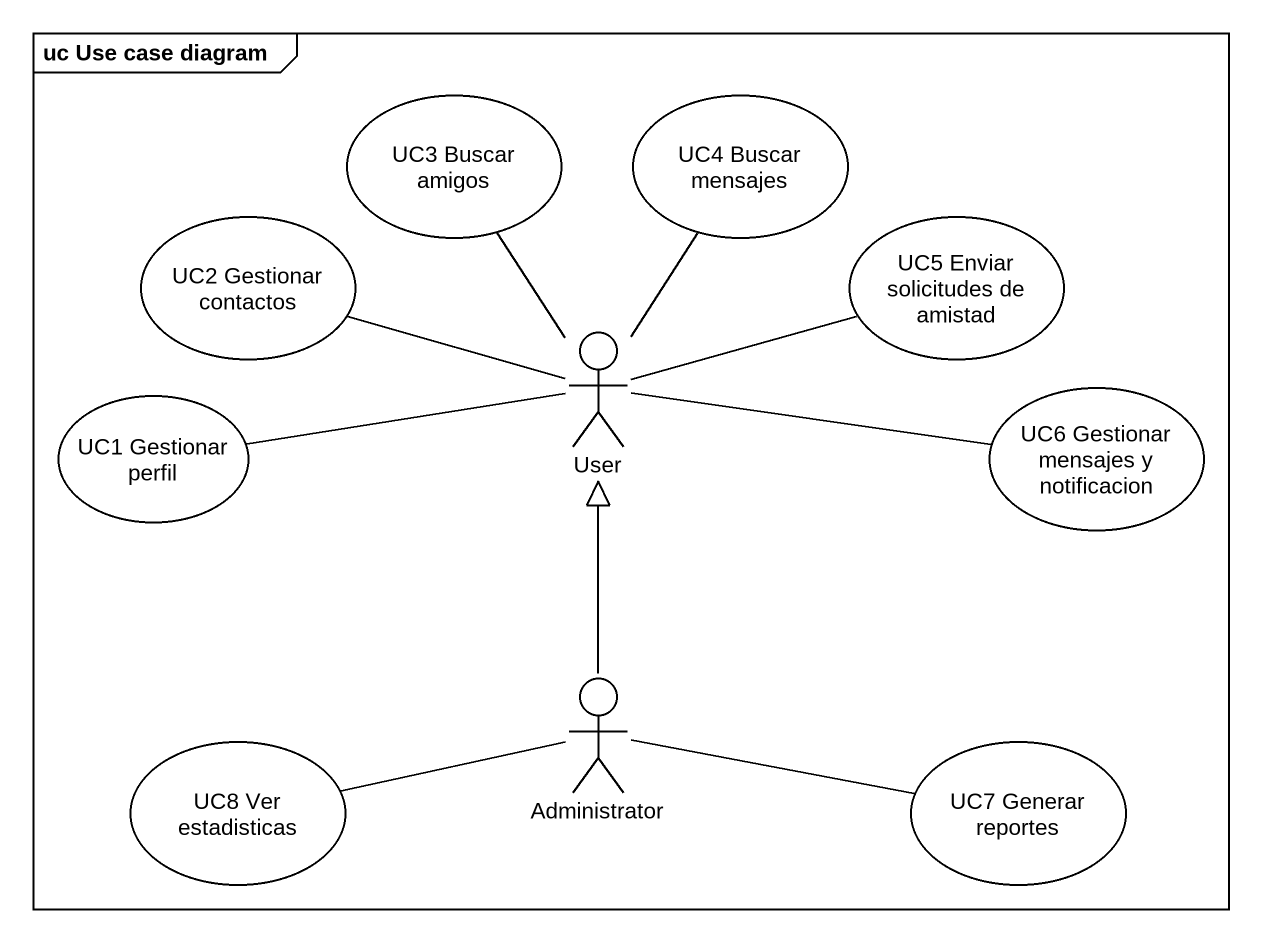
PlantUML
@startuml
mainframe uc Use case diagram
usecase "UC3 Buscar amigos" as UC3_Buscar_amigos
usecase "UC4 Buscar mensajes" as UC4_Buscar_mensajes
usecase "UC2 Gestionar contactos" as UC2_Gestionar_contactos
usecase "UC5 Enviar solicitudes de amistad" as UC5_Enviar_solicitudes_de
actor User
usecase "UC1 Gestionar perfil" as UC1_Gestionar_perfil
usecase "UC6 Gestionar mensajes y notificacion" as UC6_Gestionar_mensajes_y
actor Administrator
usecase "UC8 Ver estadisticas" as UC8_Ver_estadisticas
usecase "UC7 Generar reportes" as UC7_Generar_reportes
User -up- UC3_Buscar_amigos
User -up- UC4_Buscar_mensajes
User -left- UC2_Gestionar_contactos
User -right- UC5_Enviar_solicitudes_de
User -left- UC1_Gestionar_perfil
User -right- UC6_Gestionar_mensajes_y
Administrator -up-|> User
UC8_Ver_estadisticas -right- Administrator
UC7_Generar_reportes -left- Administrator
@enduml
